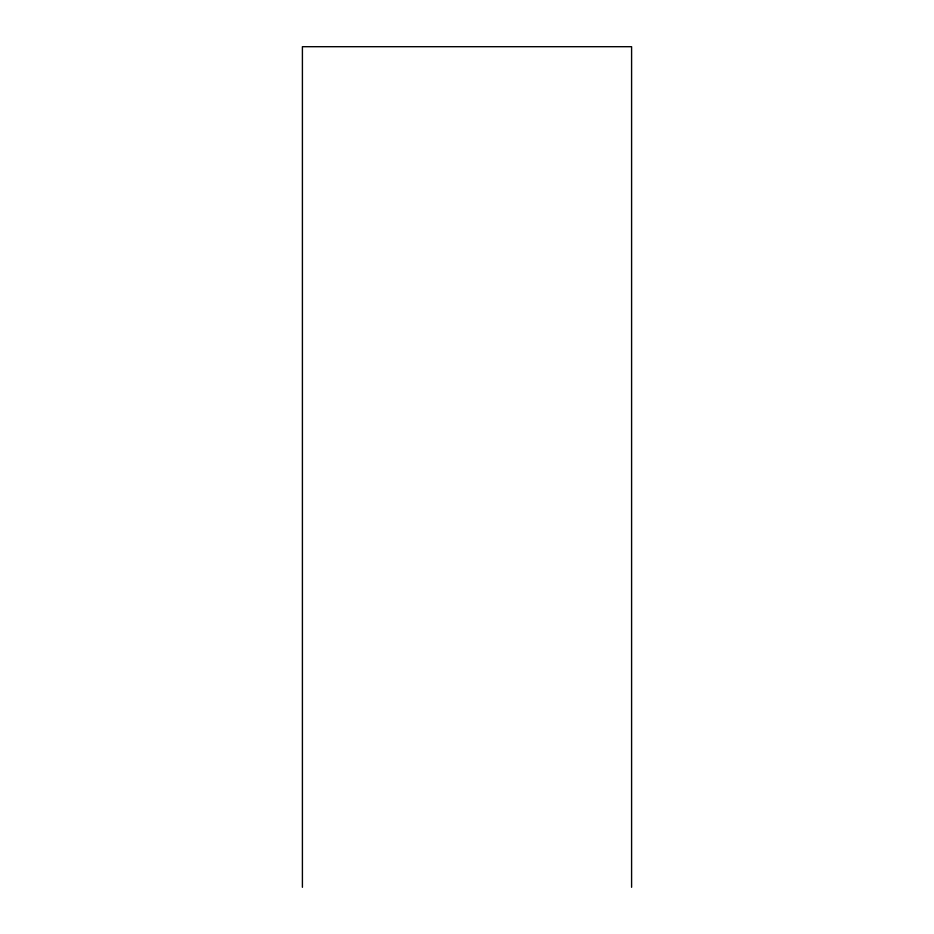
<?xml version="1.0" encoding="UTF-8"?>
<svg xmlns="http://www.w3.org/2000/svg" width="934" height="934" viewBox="0 0 934 934"><rect width="100%" height="100%" fill="white"/><g stroke="black" fill="none" stroke-linecap="round" stroke-linejoin="round"><path stroke-width="1.4" d="M631.594 887.3L631.594 46.7L302.406 46.7L302.406 887.3"/></g></svg>
